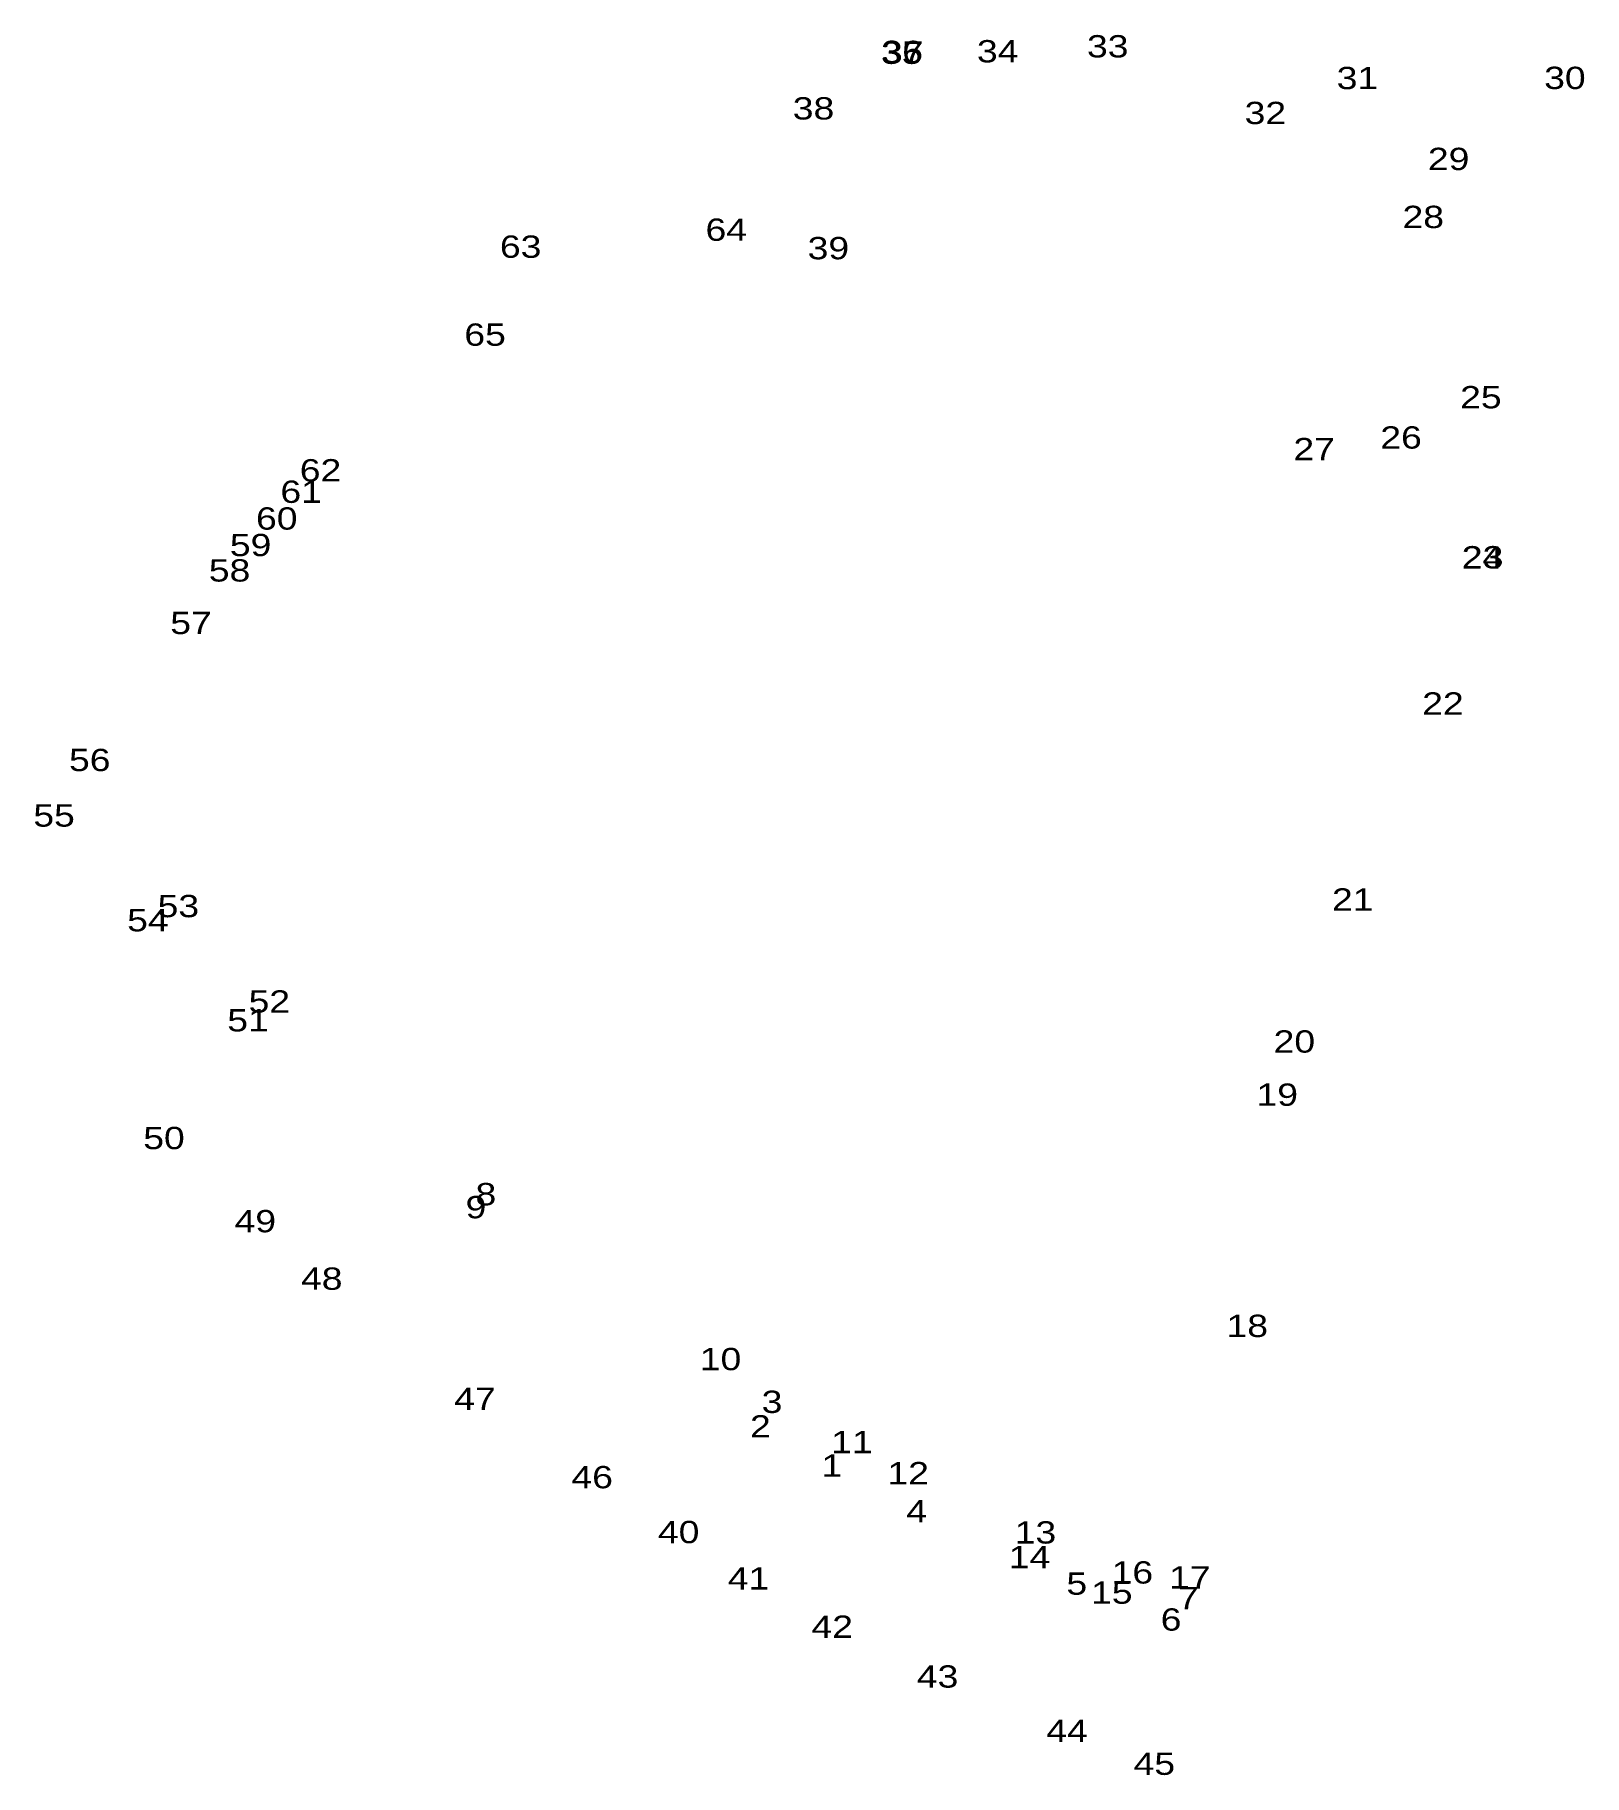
# Model space of a CAD drawing. Header units: metres. Extents: x 540836 to 552139, y 1826485 to 1839668.
# Drawn here: x 540836.4 to 540961.5, y 1835625.1 to 1835765.6 of the extents above; entities outside this region: 1.
import ezdxf

# ---------------------------------------------------------------- set-up
doc = ezdxf.new("R2010")
doc.units = ezdxf.units.M
doc.header["$LTSCALE"] = 0.72
doc.layers.add('12', color=7, linetype='Continuous')

msp = doc.modelspace()

# ---------------------------------------------------------------- texts
at = {"layer": '12'}
for s, width, p in [('Base:1', 1.2, (552130.37, 1839666.12)), ('35', 1.25, (540904.72, 1835763.23)), ('36', 1.25, (540904.76, 1835763.3)), ('37', 1.25, (540904.8, 1835763.26)), ('34', 1.25, (540912.46, 1835763.35)), ('33', 1.25, (540921.34, 1835763.75)), ('31', 1.25, (540941.49, 1835761.19)), ('30', 1.25, (540958.23, 1835761.2)), ('38', 1.25, (540897.6, 1835758.74)), ('32', 1.25, (540934.06, 1835758.37)), ('29', 1.25, (540948.85, 1835754.66)), ('64', 1.25, (540890.56, 1835748.95)), ('28', 1.25, (540946.8, 1835749.98)), ('63', 1.25, (540873.97, 1835747.58)), ('39', 1.25, (540898.8, 1835747.46)), ('65', 1.25, (540871.1, 1835740.48)), ('25', 1.25, (540951.45, 1835735.43)), ('26', 1.25, (540945.01, 1835732.18)), ('27', 1.25, (540938, 1835731.24)), ('62', 1.25, (540857.82, 1835729.53)), ('61', 1.25, (540856.26, 1835727.8)), ('60', 1.25, (540854.29, 1835725.64)), ('59', 1.25, (540852.18, 1835723.5)), ('24', 1.25, (540951.57, 1835722.5)), ('23', 1.25, (540951.59, 1835722.51)), ('58', 1.25, (540850.48, 1835721.45)), ('57', 1.25, (540847.37, 1835717.21)), ('22', 1.25, (540948.39, 1835710.71)), ('56', 1.25, (540839.2, 1835706.15)), ('55', 1.25, (540836.32, 1835701.67)), ('53', 1.25, (540846.35, 1835694.36)), ('21', 1.25, (540941.11, 1835694.89)), ('54', 1.25, (540843.89, 1835693.22)), ('52', 1.25, (540853.69, 1835686.66)), ('51', 1.25, (540851.97, 1835685.14)), ('20', 1.25, (540936.4, 1835683.43)), ('19', 1.25, (540935.02, 1835679.14)), ('50', 1.25, (540845.19, 1835675.64)), ('8', 1.25, (540872, 1835671.11)), ('49', 1.25, (540852.56, 1835668.93)), ('9', 1.25, (540871.2, 1835670.06)), ('48', 1.25, (540857.92, 1835664.29)), ('18', 1.25, (540932.6, 1835660.48)), ('10', 1.25, (540890.1, 1835657.8)), ('47', 1.25, (540870.28, 1835654.59)), ('3', 1.25, (540895.09, 1835654.35)), ('2', 1.25, (540894.15, 1835652.37)), ('11', 1.25, (540900.7, 1835651.1)), ('1', 1.25, (540899.92, 1835649.2)), ('46', 1.25, (540879.74, 1835648.27)), ('12', 1.25, (540905.24, 1835648.59)), ('4', 1.25, (540906.76, 1835645.52)), ('40', 1.25, (540886.72, 1835643.84)), ('13', 1.25, (540915.51, 1835643.81)), ('14', 1.25, (540915.03, 1835641.82)), ('41', 1.25, (540892.36, 1835640.1)), ('5', 1.25, (540919.68, 1835639.68)), ('16', 1.25, (540923.33, 1835640.58)), ('17', 1.25, (540927.97, 1835640.18)), ('15', 1.25, (540921.67, 1835638.95)), ('7', 1.25, (540928.69, 1835638.51)), ('6', 1.25, (540927.29, 1835636.78)), ('42', 1.25, (540899.11, 1835636.2)), ('43', 1.25, (540907.61, 1835632.18)), ('44', 1.25, (540918.06, 1835627.8)), ('45', 1.25, (540925.1, 1835625.14))]:
    msp.add_text(s, height=1.8, dxfattribs=dict(at, width=width)).set_placement(p)

doc.saveas('drawing.dxf')
